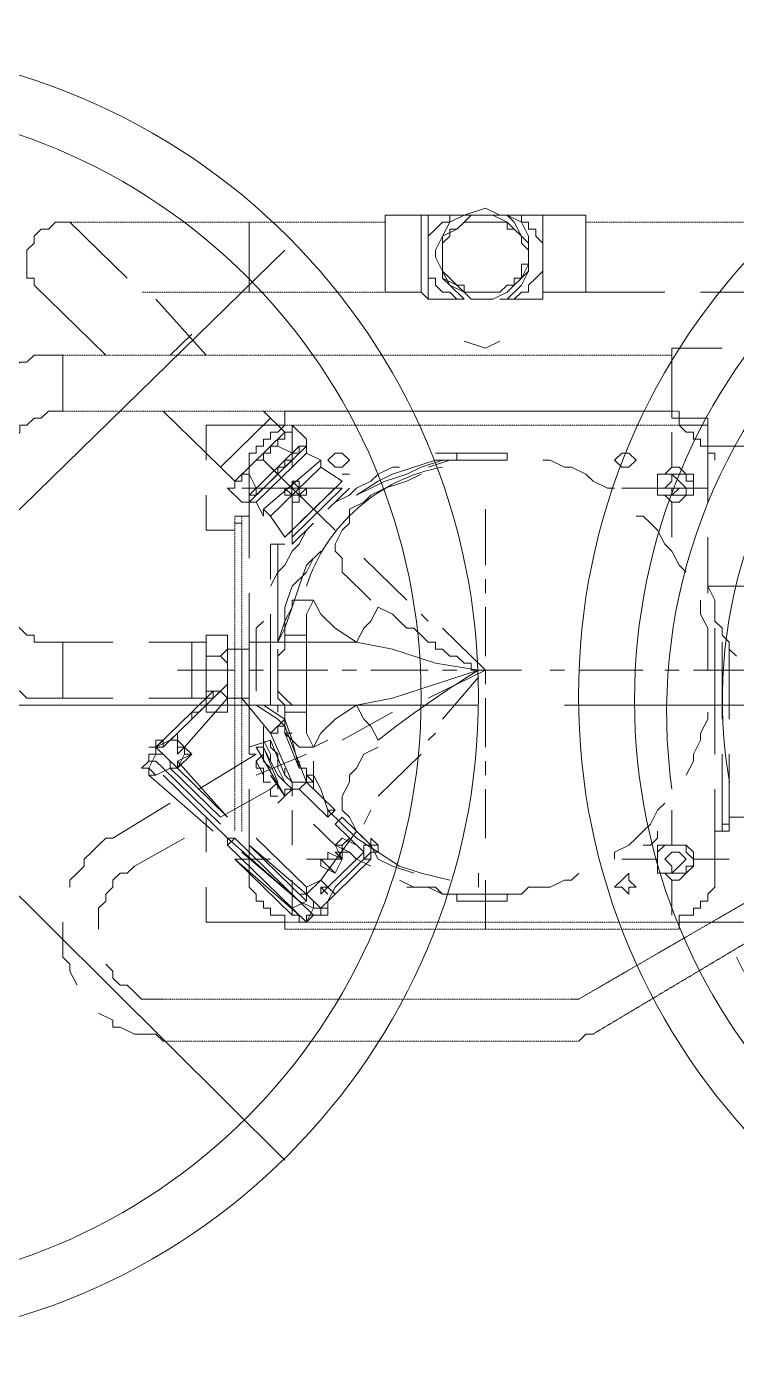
# Model space of a CAD drawing. Header units: metres. Extents: x 841183 to 1048542, y 259326 to 317714.
# Drawn here: x 1010820 to 1011312, y 308515 to 309434 of the extents above; entities that cross this region are included whole.
import ezdxf

# ---------------------------------------------------------------- set-up
doc = ezdxf.new("R2010")
doc.units = ezdxf.units.M
doc.linetypes.add('PDF_IMPORT', pattern=[1, 0.8, -0.2])
doc.layers.add('A-REFLECT DOWN', color=252, linetype='Continuous', transparency=0.6)
doc.layers.add('PDF2_Geometry', color=7, linetype='Continuous')

# ---------------------------------------------------------------- blocks, each defined once
blk = doc.blocks.new('A$C46a051ea')
at = {"layer": 'PDF2_Geometry', "lineweight": 5}
for points in [[(3697.75, 791.15), (3697.75, 786.29), (3697.75, 762.02), (3697.75, 737.76)], [(3697.76, 791.13), (3722.61, 791.13), (3727.58, 791.13), (3727.58, 762.01)], [(3722.62, 791.13), (3722.62, 762.01)], [(3727.57, 791.13), (3752.42, 791.13), (3747.45, 791.13), (3752.42, 791.13), (3767.33, 795.98)], [(3732.57, 766.86), (3737.54, 776.57), (3742.51, 786.28), (3752.45, 791.13)], [(3742.48, 786.29), (3742.48, 791.14), (3747.45, 791.14)], [(3767.35, 796), (3777.29, 791.14)], [(3782.26, 791.13), (3777.29, 791.13), (3807.11, 791.13)], [(3797.16, 766.86), (3797.16, 776.57), (3792.19, 786.27), (3782.25, 791.13), (3787.22, 791.13), (3792.19, 791.13), (3792.19, 786.27), (3797.16, 786.27), (3797.16, 781.42), (3802.13, 781.42), (3802.13, 776.57), (3807.1, 771.71), (3807.1, 766.86), (3807.1, 762.01)], [(3807.09, 791.13), (3836.91, 791.13)], [(3836.92, 762.02), (3836.92, 786.29), (3836.92, 791.15)], [(3479.08, 786.29), (3474.11, 786.29), (3469.14, 786.29), (3464.17, 781.43), (3459.2, 781.43), (3454.23, 776.58), (3454.23, 771.73), (3449.26, 766.87), (3449.26, 762.02), (3449.26, 757.17), (3449.26, 752.31), (3449.26, 747.46), (3454.23, 747.46), (3454.23, 742.6), (3459.2, 737.75)], [(3518.85, 747.44), (3479.09, 786.27)], [(3603.32, 737.73), (3603.32, 786.27)], [(3697.75, 786.29), (3697.75, 762.02)], [(3742.49, 786.29), (3737.52, 786.29), (3732.55, 781.44), (3727.58, 776.58), (3727.58, 771.73), (3727.58, 766.88), (3727.58, 762.02), (3727.58, 757.17), (3727.58, 752.32), (3727.58, 747.46), (3732.55, 747.46), (3732.55, 742.61), (3737.52, 737.76), (3742.49, 737.76)], [(3836.92, 786.29), (3836.92, 762.02), (3836.92, 737.76)], [(3742.48, 776.58), (3737.51, 771.72), (3737.51, 762.01)], [(3344.87, 490.22), (3628.17, 766.87)], [(3752.45, 732.9), (3742.51, 742.61), (3737.54, 752.32), (3732.57, 762.02), (3732.57, 766.88)], [(3797.18, 757.17), (3797.18, 762.02), (3797.18, 766.88)], [(3797.18, 766.86), (3797.18, 762.01)], [(3697.76, 737.75), (3722.61, 737.75), (3727.58, 732.89), (3727.58, 762.01)], [(3722.62, 737.73), (3722.62, 762)], [(3742.48, 747.44), (3737.51, 752.3), (3737.51, 762)], [(3807.1, 762.01), (3807.1, 757.16), (3807.1, 752.31), (3802.13, 747.45), (3797.16, 742.6), (3797.16, 737.75), (3792.19, 737.75), (3787.22, 732.89), (3782.25, 732.89), (3792.19, 742.6), (3797.16, 752.31), (3797.16, 762.01)], [(3807.09, 732.89), (3807.09, 762.01)], [(3807.09, 762), (3807.09, 737.73), (3807.09, 732.88)], [(3503.92, 694.08), (3454.22, 742.62)], [(3742.48, 737.73), (3747.45, 732.88)], [(3807.09, 737.73), (3836.91, 737.73)], [(3891.59, 737.73), (3836.91, 737.73)], [(3971.12, 737.73), (3916.45, 737.73)], [(3573.52, 694.08), (3538.73, 732.91)], [(3752.42, 732.89), (3727.57, 732.89)], [(3807.11, 732.89), (3777.29, 732.89), (3782.26, 732.89)], [(3548.65, 694.08), (3563.56, 708.64)], [(3752.42, 703.76), (3767.33, 698.91)], [(3767.35, 698.92), (3777.29, 703.77)], [(3931.36, 698.92), (3896.56, 698.92)], [(3896.57, 650.4), (3896.57, 698.93)], [(3474.09, 655.25), (3474.09, 694.08), (3469.12, 694.08), (3459.18, 694.08), (3454.21, 694.08), (3449.24, 689.23), (3444.27, 689.23), (3439.3, 684.37), (3434.33, 684.37), (3429.36, 679.52), (3424.39, 679.52)], [(3474.09, 655.24), (3469.12, 655.24), (3464.15, 655.24), (3459.18, 650.39), (3454.21, 650.39), (3449.24, 645.53), (3444.27, 645.53), (3444.27, 640.68), (3439.3, 635.82), (3434.33, 630.97), (3434.33, 626.12), (3434.33, 621.26), (3434.33, 616.41)], [(3543.7, 655.25), (3593.4, 606.72), (3628.19, 640.69)], [(3603.34, 606.7), (3603.34, 611.55), (3603.34, 616.41), (3603.34, 621.26), (3603.34, 626.11), (3608.31, 626.11), (3608.31, 630.97), (3613.28, 630.97), (3613.28, 635.82), (3618.25, 635.82), (3618.25, 640.67), (3623.22, 640.67), (3628.19, 645.53), (3628.19, 655.24), (3628.19, 645.53)], [(3628.19, 640.69), (3613.28, 655.25)], [(3628.19, 655.24), (3628.19, 645.53)], [(3901.53, 655.24), (3901.53, 645.53)], [(3573.52, 621.26), (3573.52, 645.53), (3628.19, 645.53)], [(3583.46, 616.4), (3618.25, 650.37)], [(3603.32, 606.72), (3603.32, 611.57), (3603.32, 616.42), (3603.32, 621.28), (3603.32, 626.13), (3608.29, 626.13), (3608.29, 630.98), (3613.26, 630.98), (3613.26, 635.84), (3618.23, 635.84), (3618.23, 640.69), (3623.2, 640.69), (3628.17, 645.54)], [(3633.14, 645.53), (3633.14, 640.67), (3628.17, 640.67), (3628.17, 635.82), (3623.2, 635.82), (3623.2, 630.97)], [(3643.09, 635.82), (3633.14, 645.52)], [(3921.41, 650.4), (3896.56, 650.4)], [(3921.41, 645.53), (3901.53, 645.53)], [(3926.4, 621.27), (3926.4, 626.12), (3921.43, 626.12), (3921.43, 630.97), (3916.46, 630.97), (3916.46, 635.83), (3911.49, 635.83), (3911.49, 640.68), (3906.52, 640.68), (3901.55, 645.53)], [(3921.41, 630.98), (3921.41, 650.39)], [(3921.41, 630.98), (3966.14, 630.98), (3966.14, 650.39)], [(3633.14, 626.11), (3638.11, 626.11), (3638.11, 630.96), (3643.08, 630.96), (3643.08, 635.81)], [(3896.57, 616.4), (3896.57, 640.66)], [(3603.32, 597), (3638.11, 630.98)], [(3643.09, 626.11), (3608.3, 592.14), (3603.33, 592.14), (3608.3, 592.14), (3613.27, 582.43)], [(3623.2, 630.98), (3618.23, 630.98), (3618.23, 626.12), (3613.26, 626.12), (3613.26, 621.27)], [(3623.2, 630.96), (3633.14, 626.11), (3633.14, 621.25), (3628.17, 621.25), (3628.17, 616.4), (3623.2, 616.4), (3623.2, 611.55)], [(3643.09, 626.11), (3653.03, 621.25)], [(3782.25, 626.11), (3772.31, 626.11), (3767.34, 626.11), (3757.4, 626.11), (3747.46, 626.11), (3737.52, 626.11), (3732.55, 626.11)], [(3747.46, 626.11), (3782.25, 626.11), (3782.25, 621.25)], [(3747.47, 626.11), (3747.47, 621.25)], [(3921.41, 592.14), (3921.41, 630.96)], [(3613.26, 621.27), (3608.29, 621.27), (3603.32, 616.41), (3603.32, 611.56)], [(3618.23, 582.44), (3613.26, 587.3), (3653.02, 621.27)], [(3623.2, 611.56), (3613.26, 621.26)], [(3628.18, 567.86), (3618.24, 582.42), (3653.03, 616.4)], [(3653.03, 582.42), (3618.24, 616.4)], [(3653.03, 621.27), (3653.03, 616.41)], [(3653.03, 616.4), (3667.94, 606.69)], [(3707.7, 616.4), (3702.73, 616.4), (3692.79, 611.54), (3687.82, 606.69), (3677.88, 601.84), (3672.91, 596.98), (3662.96, 592.13)], [(3742.48, 621.27), (3727.57, 616.41)], [(3782.25, 621.27), (3747.46, 621.27)], [(3856.8, 601.84), (3851.83, 601.84), (3841.89, 606.7), (3836.92, 611.55), (3826.98, 616.41), (3822.01, 616.41), (3812.07, 621.26), (3807.1, 621.26)], [(3906.51, 611.56), (3901.54, 616.41), (3896.57, 616.41), (3891.6, 611.56)], [(3588.41, 601.85), (3593.38, 601.85), (3593.38, 606.7), (3598.35, 606.7), (3598.35, 611.56), (3603.32, 611.56), (3608.29, 601.85)], [(3722.62, 611.56), (3712.68, 606.7), (3697.77, 601.85), (3687.83, 597), (3682.86, 592.14), (3672.92, 587.29), (3672.92, 577.58), (3667.95, 572.73), (3662.98, 563.02), (3662.98, 558.17), (3667.95, 553.31), (3667.95, 543.61), (3672.92, 538.75), (3682.86, 529.05), (3687.83, 524.19)], [(3667.93, 611.56), (3672.9, 611.56)], [(3891.59, 611.56), (3886.62, 611.56), (3886.62, 606.7), (3886.62, 601.85), (3886.62, 597), (3891.59, 597)], [(3886.63, 597), (3886.63, 601.85), (3886.63, 606.7), (3886.63, 611.56), (3906.51, 611.56)], [(3588.42, 601.84), (3598.36, 592.14), (3603.33, 592.14), (3603.33, 596.99), (3608.3, 596.99), (3608.3, 601.84)], [(3633.14, 567.87), (3667.93, 601.84), (3598.34, 601.84), (3667.93, 601.84)], [(3603.32, 553.32), (3603.32, 606.71)], [(3608.3, 596.99), (3608.3, 601.84), (3613.27, 601.84)], [(3662.96, 601.86), (3667.93, 606.72), (3628.17, 567.89)], [(3667.93, 601.85), (3633.14, 567.87), (3633.14, 592.14), (3633.14, 567.87), (3633.14, 563.02)], [(3633.14, 572.71), (3662.96, 601.83)], [(3653.03, 582.42), (3662.97, 572.71), (3633.15, 601.83)], [(3638.13, 601.84), (3643.1, 601.84), (3643.1, 596.99), (3638.13, 596.99)], [(3658.01, 587.3), (3672.92, 601.86)], [(3662.97, 601.84), (3667.94, 601.84)], [(3921.41, 601.84), (3861.77, 601.84)], [(3573.52, 597), (3573.52, 572.74)], [(3886.63, 597), (3906.51, 597)], [(3891.59, 597), (3896.56, 592.15), (3901.53, 592.15), (3906.5, 597)], [(3896.57, 567.87), (3896.57, 592.14)], [(3593.4, 582.42), (3603.34, 582.42)], [(3613.26, 582.42), (3613.26, 587.28)], [(3767.35, 548.45), (3767.35, 587.28)], [(3906.51, 543.61), (3901.54, 548.47), (3896.57, 558.17), (3891.6, 563.03), (3886.63, 572.73), (3881.66, 577.59), (3876.69, 582.44), (3871.72, 582.44)], [(3573.52, 572.71), (3593.4, 572.71)], [(3618.25, 533.9), (3623.22, 543.61), (3628.19, 548.46), (3633.16, 558.17), (3638.13, 563.02), (3643.1, 572.73), (3648.07, 577.58), (3633.16, 563.02)], [(3628.19, 567.87), (3633.16, 572.73)], [(3633.14, 567.87), (3633.14, 572.73)], [(3618.23, 563.03), (3623.2, 563.03), (3623.2, 495.08)], [(3618.24, 538.74), (3618.24, 563.01)], [(3628.19, 563.03), (3618.25, 563.03)], [(3921.41, 529.06), (3921.41, 567.89)], [(3961.18, 567.88), (3961.18, 533.9), (3921.42, 533.9)], [(3653.03, 558.16), (3643.09, 548.46), (3638.12, 533.9), (3633.15, 519.34), (3628.18, 509.63), (3623.21, 495.07)], [(3648.07, 553.32), (3643.1, 543.62), (3633.16, 533.91), (3628.19, 519.35), (3628.19, 504.79), (3623.22, 495.08)], [(3712.68, 524.19), (3682.86, 553.31)], [(3394.59, 533.9), (3434.35, 533.9), (3434.35, 529.05), (3434.35, 524.19), (3434.35, 519.34), (3434.35, 514.49), (3439.32, 514.49), (3439.32, 509.63), (3444.29, 504.78), (3449.26, 499.93), (3454.23, 499.93), (3454.23, 495.07), (3459.2, 495.07), (3464.17, 495.07), (3469.14, 495.07), (3474.11, 495.07)], [(3767.35, 529.06), (3767.35, 538.77)], [(3921.41, 533.9), (3926.38, 524.19), (3926.38, 519.34), (3926.38, 514.49), (3926.38, 509.63), (3931.35, 504.78), (3931.35, 499.93), (3936.32, 495.07), (3936.32, 490.22), (3941.29, 485.37)], [(3603.32, 475.67), (3603.32, 529.06)], [(3633.16, 519.34), (3633.16, 524.19), (3638.13, 524.19), (3643.1, 524.19), (3648.07, 524.19), (3653.04, 514.48), (3662.98, 504.78), (3677.89, 495.07)], [(3648.07, 524.19), (3643.1, 514.48), (3643.1, 509.63), (3643.1, 499.92)], [(3921.41, 475.67), (3921.41, 480.52), (3921.41, 490.23), (3921.41, 499.94), (3921.41, 504.79), (3916.44, 514.5), (3916.44, 519.35), (3916.44, 524.2)], [(3633.14, 519.35), (3628.17, 504.79), (3628.17, 495.08)], [(3767.35, 485.38), (3767.35, 519.35)], [(3613.26, 509.64), (3608.29, 504.79), (3608.29, 499.93), (3608.29, 490.23), (3608.29, 480.52), (3608.29, 475.67), (3608.29, 465.96), (3608.29, 461.1)], [(3618.24, 490.22), (3618.24, 514.49)], [(3727.58, 509.64), (3722.61, 514.49)], [(3583.46, 499.93), (3573.52, 499.93)], [(3573.52, 499.93), (3573.52, 495.08), (3573.52, 490.22), (3573.52, 485.37)], [(3583.46, 499.94), (3588.43, 499.94), (3588.43, 495.08), (3588.43, 490.23), (3583.46, 485.38), (3588.43, 480.52), (3588.43, 475.67)], [(3628.19, 499.91), (3628.19, 495.06), (3618.25, 495.06)], [(3623.2, 495.06), (3628.17, 495.06), (3628.17, 499.91), (3633.14, 499.91), (3638.11, 499.91), (3643.08, 499.91)], [(3643.09, 499.93), (3643.09, 446.54)], [(3767.35, 475.67), (3737.53, 504.79)], [(3926.4, 475.67), (3926.4, 504.79)], [(3474.09, 456.25), (3474.09, 495.08)], [(3508.91, 495.06), (3474.12, 495.06)], [(3573.52, 495.06), (3533.76, 495.06)], [(3588.42, 456.25), (3588.42, 490.22), (3588.42, 456.25), (3588.42, 490.22), (3588.42, 456.25), (3558.6, 422.27)], [(3563.58, 456.25), (3563.58, 495.08)], [(3573.52, 451.38), (3573.52, 495.06)], [(3588.42, 495.06), (3588.42, 451.38)], [(3588.42, 451.38), (3588.42, 495.06)], [(3598.36, 490.22), (3598.36, 456.24), (3598.36, 490.22), (3588.42, 490.22)], [(3603.32, 490.22), (3598.35, 490.22)], [(3603.32, 495.06), (3603.32, 451.38), (3608.29, 451.38)], [(3618.24, 495.06), (3603.33, 495.06)], [(3623.2, 485.35), (3628.17, 490.21), (3628.17, 495.06), (3633.14, 495.06), (3638.11, 495.06), (3643.09, 495.06), (3677.88, 495.06)], [(3623.2, 490.22), (3623.2, 456.24)], [(3931.36, 441.7), (3931.36, 495.09)], [(3936.34, 490.22), (3936.34, 441.68)], [(3573.52, 485.38), (3573.52, 480.52), (3573.52, 475.67)], [(3583.46, 485.38), (3573.52, 485.38)], [(3424.41, 470.8), (3429.38, 465.94), (3434.35, 465.94), (3439.32, 461.09), (3444.29, 461.09), (3449.26, 456.24), (3454.23, 456.24), (3459.2, 456.24), (3469.14, 456.24), (3474.11, 456.24)], [(3593.4, 475.67), (3553.64, 475.67)], [(3573.52, 475.67), (3573.52, 470.81), (3573.52, 465.96), (3573.52, 461.11)], [(3588.42, 475.67), (3578.48, 475.67)], [(3613.26, 475.67), (3603.32, 475.67)], [(3603.32, 417.41), (3603.32, 475.65)], [(3658.01, 475.67), (3623.22, 475.67)], [(3677.87, 475.67), (3667.93, 475.67)], [(3727.58, 475.67), (3687.82, 475.67)], [(3727.58, 456.25), (3767.34, 475.66)], [(3762.36, 470.8), (3737.51, 441.68)], [(3747.47, 475.67), (3737.53, 475.67)], [(3792.19, 475.67), (3757.4, 475.67)], [(3767.35, 465.96), (3767.35, 475.66)], [(3822.02, 475.67), (3812.08, 475.67)], [(3876.69, 475.67), (3831.96, 475.67)], [(3901.53, 475.67), (3891.59, 475.67)], [(3951.24, 475.67), (3911.48, 475.67)], [(3926.4, 417.41), (3926.4, 475.65)], [(3548.66, 427.13), (3553.63, 431.98), (3553.63, 427.13), (3553.63, 431.98), (3588.42, 465.96)], [(3578.49, 461.1), (3563.58, 446.54), (3568.55, 446.54), (3573.52, 451.39)], [(3578.47, 461.1), (3578.47, 456.25), (3573.5, 451.39)], [(3583.46, 461.1), (3588.43, 456.24), (3588.43, 451.39), (3588.43, 446.54), (3583.46, 446.54), (3573.52, 446.54)], [(3583.46, 461.09), (3573.52, 461.09), (3573.52, 456.23), (3573.52, 451.38), (3573.52, 446.53)], [(3578.49, 461.09), (3583.46, 461.09), (3588.43, 465.94), (3583.46, 461.09), (3578.49, 456.23)], [(3588.42, 461.09), (3588.42, 465.94)], [(3623.2, 461.08), (3628.17, 456.23), (3633.14, 451.38), (3638.11, 451.38), (3643.09, 451.38), (3677.88, 451.38)], [(3359.8, 451.38), (3762.38, 451.38)], [(3508.91, 456.25), (3474.12, 456.25)], [(3578.49, 456.25), (3573.52, 456.25), (3533.76, 456.25)], [(3573.52, 456.23), (3573.52, 451.38), (3543.7, 422.26)], [(3598.36, 456.25), (3588.42, 456.25)], [(3603.32, 456.25), (3598.35, 456.25)], [(3628.18, 441.69), (3618.24, 431.98), (3598.36, 456.25)], [(3623.2, 441.7), (3608.29, 451.4)], [(3608.3, 451.38), (3613.27, 451.38)], [(3618.24, 456.23), (3618.24, 451.38), (3613.27, 451.38)], [(3628.19, 451.4), (3628.19, 441.7), (3628.19, 436.84), (3628.19, 441.7), (3613.28, 451.4)], [(3618.25, 451.38), (3628.19, 451.38), (3628.19, 441.67), (3633.16, 427.11)], [(3623.2, 456.25), (3628.17, 451.39), (3628.17, 446.54), (3633.14, 446.54), (3638.11, 446.54), (3643.08, 446.54)], [(3623.2, 446.54), (3623.2, 451.39)], [(3712.68, 451.38), (3722.62, 451.38)], [(3767.35, 422.28), (3767.35, 456.25)], [(3822.02, 451.38), (4224.6, 451.38)], [(3563.58, 441.7), (3563.58, 446.55)], [(3628.19, 441.68), (3628.19, 436.83), (3623.22, 441.68)], [(3658.01, 427.13), (3648.07, 422.28), (3643.1, 431.98), (3643.1, 436.84), (3643.1, 446.54)], [(3667.93, 427.12), (3702.72, 446.53)], [(3906.51, 402.85), (3911.48, 412.56), (3911.48, 417.41), (3916.45, 427.12), (3916.45, 431.97), (3921.42, 441.68), (3921.42, 446.54)], [(3613.26, 436.83), (3613.26, 431.97), (3613.26, 427.12), (3618.23, 417.41), (3618.23, 412.56), (3623.2, 402.85), (3628.17, 398), (3633.14, 393.14)], [(3618.24, 431.98), (3623.21, 431.98), (3623.21, 436.84), (3628.18, 436.84)], [(3643.09, 407.72), (3643.09, 398.01), (3628.17, 436.84)], [(3628.19, 431.98), (3633.16, 431.98), (3628.19, 431.98), (3633.16, 431.98), (3628.19, 431.98), (3633.16, 431.98), (3628.19, 431.98), (3633.16, 431.98), (3628.19, 431.98), (3633.16, 431.98), (3628.19, 431.98), (3628.19, 436.84)], [(3533.73, 422.28), (3538.7, 422.28), (3543.67, 422.28), (3538.7, 422.28), (3538.7, 417.42), (3538.7, 422.28), (3538.7, 427.13), (3538.7, 422.28), (3553.61, 407.71)], [(3543.69, 422.26), (3543.69, 427.12), (3538.72, 422.26)], [(3543.69, 422.28), (3543.69, 427.13)], [(3548.65, 427.12), (3553.62, 431.97)], [(3548.65, 427.12), (3553.62, 431.97)], [(3548.65, 427.12), (3553.62, 427.12)], [(3558.6, 422.28), (3553.63, 422.28), (3553.63, 427.13), (3553.63, 422.28)], [(3553.63, 427.12), (3558.6, 422.26)], [(3603.32, 422.28), (3603.32, 417.42), (3603.32, 422.28), (3618.23, 427.13)], [(3613.26, 427.13), (3613.26, 422.28), (3608.29, 422.28)], [(3643.08, 398.01), (3638.11, 398.01), (3633.14, 398.01), (3618.23, 431.99)], [(3618.24, 422.26), (3618.24, 427.12), (3628.18, 402.85)], [(3643.1, 407.72), (3638.13, 407.72), (3643.1, 407.72), (3638.13, 407.72), (3643.1, 407.72), (3638.13, 407.72), (3643.1, 407.72), (3638.13, 407.72), (3643.1, 407.72), (3638.13, 407.72), (3628.19, 431.99)], [(3732.57, 431.98), (3727.6, 427.13)], [(3344.87, 417.41), (3628.17, 135.9)], [(3533.73, 417.41), (3538.7, 417.41), (3533.73, 407.7)], [(3533.75, 422.28), (3538.72, 422.28), (3538.72, 417.42)], [(3533.75, 417.42), (3533.75, 412.56), (3538.72, 412.56)], [(3538.7, 422.28), (3543.67, 422.28), (3538.7, 422.28), (3543.67, 422.28), (3538.7, 422.28), (3538.7, 417.42)], [(3543.69, 417.41), (3538.72, 417.41)], [(3563.56, 417.43), (3553.62, 407.72), (3548.65, 407.72), (3583.44, 373.75)], [(3548.66, 407.72), (3553.63, 407.72), (3558.6, 417.43)], [(3558.59, 422.28), (3563.56, 417.42), (3558.59, 422.28), (3553.62, 417.42)], [(3558.6, 422.26), (3553.63, 417.41), (3553.63, 422.26), (3553.63, 417.41), (3553.63, 422.26), (3553.63, 417.41)], [(3558.61, 422.26), (3563.58, 417.41), (3553.64, 412.55), (3553.64, 407.7)], [(3558.59, 422.26), (3558.59, 417.41), (3563.56, 417.41), (3558.59, 417.41)], [(3568.54, 393.14), (3608.3, 417.41), (3603.33, 417.41)], [(3608.3, 422.28), (3628.18, 388.3)], [(3613.27, 402.86), (3608.3, 412.56), (3613.27, 417.42)], [(3608.3, 402.85), (3643.09, 417.41)], [(3623.2, 393.16), (3623.2, 398.01), (3613.26, 422.28)], [(3613.26, 422.27), (3613.26, 412.56), (3618.23, 407.71)], [(3613.26, 417.41), (3613.26, 422.26)], [(3618.24, 412.56), (3613.27, 422.27)], [(3623.2, 412.55), (3623.2, 417.41), (3618.23, 422.26)], [(3692.8, 422.28), (3682.86, 417.42), (3677.89, 407.71), (3672.92, 402.86), (3672.92, 398.01), (3667.95, 388.3), (3667.95, 383.45), (3667.95, 378.59), (3672.92, 373.74), (3677.89, 364.03), (3682.86, 359.18), (3687.83, 354.33), (3692.8, 344.62), (3702.74, 339.77), (3717.65, 334.91)], [(3722.62, 417.41), (3692.8, 388.28)], [(3931.36, 364.04), (3931.36, 417.43)], [(3936.34, 417.41), (3936.34, 364.02)], [(3533.75, 402.85), (3538.72, 402.85), (3533.75, 402.85), (3533.75, 407.71), (3528.78, 407.71), (3533.75, 412.56)], [(3538.7, 402.85), (3533.73, 407.71)], [(3548.65, 412.58), (3548.65, 407.72), (3548.65, 412.58), (3548.65, 407.72), (3538.71, 402.87)], [(3583.46, 368.88), (3543.7, 407.71)], [(3548.65, 412.56), (3548.65, 407.71)], [(3553.63, 412.55), (3588.42, 373.72), (3553.63, 407.7)], [(3608.29, 407.72), (3613.26, 407.72), (3613.26, 402.87)], [(3608.3, 407.72), (3608.3, 412.58)], [(3623.2, 407.72), (3623.2, 412.58)], [(3628.19, 398.01), (3623.22, 407.72)], [(3628.19, 407.72), (3628.19, 402.87)], [(3742.48, 330.04), (3722.6, 334.89), (3707.69, 339.75), (3692.78, 349.45), (3677.87, 359.16), (3667.93, 368.87), (3657.99, 378.58), (3653.02, 393.14), (3648.05, 402.84), (3648.05, 412.55)], [(3767.35, 402.85), (3767.35, 412.56)], [(3588.42, 359.17), (3543.69, 402.85)], [(3583.45, 373.73), (3618.24, 393.14), (3618.24, 388.29), (3618.24, 393.14), (3623.21, 398)], [(3613.26, 402.87), (3613.26, 398.01), (3618.23, 398.01)], [(3618.25, 402.86), (3628.19, 388.3), (3633.16, 393.16)], [(3628.19, 402.85), (3633.16, 398)], [(3633.14, 398.01), (3633.14, 393.16)], [(3643.1, 398), (3638.13, 393.14), (3633.16, 393.14), (3633.16, 398)], [(3648.06, 398.01), (3643.09, 398.01), (3648.06, 398.01), (3643.09, 398.01), (3648.06, 398.01), (3643.09, 398.01), (3648.06, 398.01), (3643.09, 398.01), (3648.06, 398.01), (3643.09, 398.01), (3643.09, 402.87)], [(3643.09, 398), (3643.09, 402.85), (3648.06, 402.85)], [(3662.97, 378.59), (3643.09, 398.01)], [(3643.1, 402.87), (3648.07, 398.01), (3643.1, 398.01), (3648.07, 398.01), (3643.1, 398.01), (3648.07, 398.01), (3648.07, 393.16)], [(3648.07, 402.85), (3648.07, 398)], [(3648.07, 393.14), (3648.07, 398)], [(3603.32, 339.75), (3603.32, 393.14)], [(3623.2, 388.3), (3618.23, 388.3)], [(3623.2, 383.43), (3628.17, 388.29)], [(3628.19, 388.3), (3628.19, 393.16)], [(3628.19, 393.14), (3633.16, 393.14)], [(3633.14, 388.3), (3633.14, 393.16)], [(3658.01, 378.58), (3658.01, 373.72), (3638.13, 393.14)], [(3767.35, 359.17), (3767.35, 393.15)], [(3926.4, 339.75), (3926.4, 393.14)], [(3548.65, 383.43), (3508.89, 359.17)], [(3633.14, 354.33), (3633.14, 378.6)], [(3658.01, 378.59), (3662.98, 378.59)], [(3687.81, 378.59), (3682.84, 368.89)], [(3856.8, 344.62), (3856.8, 349.47), (3866.74, 354.33), (3871.71, 359.18), (3876.68, 364.03), (3881.65, 368.89), (3886.62, 378.6), (3891.59, 383.45)], [(3896.57, 354.33), (3896.57, 378.6)], [(3573.52, 349.46), (3573.52, 373.73)], [(3648.07, 368.88), (3653.04, 364.03), (3658.01, 359.17), (3662.98, 354.32), (3672.92, 349.47), (3677.89, 344.61), (3687.83, 339.76)], [(3662.97, 368.88), (3682.85, 349.46), (3682.85, 354.31)], [(3687.81, 354.33), (3667.93, 373.74)], [(3931.36, 368.88), (3936.33, 368.88)], [(3976.08, 373.72), (3936.32, 373.72)], [(3508.91, 359.17), (3503.94, 359.17), (3498.97, 354.32), (3494, 349.47), (3489.03, 344.61), (3489.03, 339.76), (3484.06, 334.9), (3479.09, 330.05), (3479.09, 325.2)], [(3558.59, 359.17), (3523.8, 339.76)], [(3593.39, 359.18), (3588.42, 354.33), (3588.42, 359.18)], [(3588.43, 359.17), (3638.13, 315.49), (3648.07, 305.78)], [(3593.4, 359.17), (3588.43, 359.17)], [(3598.37, 349.46), (3638.13, 315.49), (3593.4, 359.17)], [(3643.09, 325.2), (3608.29, 359.17)], [(3677.87, 364.04), (3653.02, 330.07)], [(3667.94, 354.33), (3662.97, 354.33), (3667.94, 359.18)], [(3667.93, 359.17), (3677.87, 354.32)], [(3682.85, 359.17), (3687.82, 354.32)], [(3687.81, 354.33), (3687.81, 359.18)], [(3687.81, 354.33), (3687.81, 359.18)], [(3687.81, 354.33), (3687.81, 359.18)], [(3687.81, 359.17), (3692.78, 354.32)], [(3876.69, 354.33), (3881.66, 354.33), (3886.63, 359.18), (3886.63, 364.04)], [(3926.4, 364.04), (3936.34, 364.04)], [(3588.41, 354.33), (3633.14, 310.65), (3643.08, 300.94)], [(3603.32, 354.33), (3643.08, 315.5)], [(3653.03, 330.06), (3643.09, 325.21), (3643.09, 320.36), (3603.32, 354.33)], [(3667.93, 349.47), (3667.93, 344.62), (3643.08, 344.62)], [(3662.98, 320.34), (3658.01, 325.2), (3662.98, 320.34), (3658.01, 325.2), (3653.04, 320.34), (3658.01, 325.2), (3662.98, 320.34), (3658.01, 325.2), (3682.86, 349.47)], [(3658.01, 344.62), (3658.01, 349.47)], [(3658.01, 349.46), (3667.95, 344.61)], [(3687.81, 349.47), (3687.81, 344.62), (3687.81, 349.47), (3687.81, 354.33), (3687.81, 349.47), (3687.81, 344.62), (3662.96, 320.35)], [(3667.93, 344.62), (3662.96, 354.33)], [(3667.93, 349.46), (3662.96, 349.46)], [(3662.97, 325.2), (3687.82, 349.47)], [(3667.94, 344.61), (3662.97, 349.46), (3667.94, 349.46)], [(3672.91, 349.46), (3667.94, 349.46)], [(3682.85, 354.33), (3687.82, 354.33)], [(3687.81, 354.33), (3692.78, 354.33)], [(3687.81, 349.46), (3692.78, 349.46), (3692.78, 354.31)], [(3692.8, 354.33), (3692.8, 349.48), (3687.83, 349.48)], [(3891.59, 354.33), (3886.62, 349.48), (3886.62, 344.62), (3886.62, 339.77), (3886.62, 334.92), (3891.59, 334.92)], [(3886.63, 334.92), (3886.63, 339.77), (3886.63, 344.62), (3886.63, 349.48), (3886.63, 354.33), (3906.51, 354.33)], [(3906.51, 354.33), (3901.54, 354.33), (3896.57, 354.33), (3891.6, 354.33)], [(3593.38, 344.61), (3633.14, 305.78), (3633.14, 330.05)], [(3618.24, 344.62), (3593.39, 344.62)], [(3593.4, 344.61), (3638.13, 305.78), (3633.16, 305.78)], [(3653.03, 344.62), (3662.97, 334.91)], [(3653.03, 344.6), (3653.03, 339.75), (3662.97, 334.9)], [(3667.94, 344.62), (3662.97, 334.91), (3658, 339.76)], [(3886.63, 344.62), (3861.78, 344.62)], [(3936.34, 344.62), (3911.49, 344.62)], [(3523.81, 339.75), (3518.84, 334.9), (3513.87, 334.9), (3508.9, 330.04), (3508.9, 325.19), (3503.93, 320.34), (3503.93, 315.48), (3498.96, 310.63), (3498.96, 300.92), (3498.96, 296.07)], [(3603.34, 339.77), (3603.34, 334.91), (3603.34, 330.06), (3603.34, 325.21), (3608.31, 320.35), (3608.31, 315.5), (3613.28, 315.5), (3613.28, 310.64), (3618.25, 310.64), (3618.25, 305.79), (3623.22, 305.79), (3628.19, 305.79), (3628.19, 300.94), (3628.19, 296.08)], [(3762.36, 325.2), (3762.36, 334.91)], [(3782.25, 320.36), (3792.19, 320.36), (3797.16, 325.21), (3807.1, 325.21), (3812.07, 325.21), (3822.01, 330.06), (3826.98, 330.06), (3831.95, 334.92)], [(3886.63, 334.91), (3906.51, 334.91)], [(3891.59, 334.91), (3896.56, 330.06), (3901.53, 330.06), (3906.5, 334.91)], [(3926.38, 339.77), (3926.38, 334.91), (3926.38, 330.06), (3926.38, 325.21), (3921.41, 320.35), (3921.41, 315.5), (3916.44, 315.5), (3916.44, 310.64), (3911.47, 310.64), (3911.47, 305.79), (3906.5, 305.79), (3901.53, 305.79), (3901.53, 300.94), (3901.53, 296.08)], [(3573.52, 325.21), (3573.52, 300.94), (3628.19, 300.94)], [(3643.09, 320.33), (3653.03, 330.04), (3643.09, 320.33), (3638.12, 320.33)], [(3653.03, 320.36), (3653.03, 325.21)], [(3658, 320.34), (3653.03, 325.2), (3653.03, 320.34)], [(3658.01, 315.49), (3662.98, 325.2)], [(3707.7, 330.04), (3717.64, 325.19), (3722.61, 325.19), (3732.55, 325.19), (3737.52, 320.33), (3747.46, 320.33), (3757.4, 320.33)], [(3712.68, 325.2), (3727.59, 325.2), (3737.53, 320.34)], [(3767.35, 296.07), (3767.35, 330.04)], [(3896.57, 305.78), (3896.57, 330.05)], [(3643.09, 320.34), (3643.09, 315.49), (3643.09, 320.34), (3643.09, 315.49), (3633.14, 310.64)], [(3638.13, 320.36), (3643.1, 320.36)], [(3638.13, 315.49), (3648.07, 310.64)], [(3643.09, 320.35), (3653.03, 310.65), (3658, 310.65)], [(3653.03, 310.65), (3662.97, 320.36), (3653.03, 310.65), (3648.06, 310.65)], [(3648.07, 310.65), (3648.07, 315.5)], [(3658.01, 310.65), (3658.01, 315.5), (3658.01, 310.65), (3658.01, 305.79)], [(3747.46, 320.36), (3782.25, 320.36), (3782.25, 315.5)], [(3782.25, 315.49), (3747.46, 315.49)], [(3747.47, 320.36), (3747.47, 315.5)], [(3643.09, 305.79), (3643.09, 300.94), (3638.11, 300.94), (3638.11, 305.79)], [(3643.09, 300.94), (3648.06, 305.79)], [(3653.04, 310.65), (3648.07, 310.65), (3643.1, 300.94)], [(3648.07, 305.78), (3643.1, 300.92)], [(3653.03, 310.65), (3648.06, 310.65)], [(3648.06, 310.63), (3653.03, 310.63), (3653.03, 305.78), (3648.06, 305.78)], [(3653.03, 305.78), (3653.03, 310.63)], [(3658.01, 305.78), (3658.01, 310.63), (3653.04, 310.63), (3653.04, 305.78), (3658.01, 305.78), (3653.04, 305.78)], [(3474.09, 300.94), (3474.09, 296.08), (3474.09, 291.23), (3474.09, 286.38), (3474.09, 281.52), (3474.09, 276.67), (3479.06, 271.82), (3479.06, 266.96), (3484.03, 257.26)], [(3946.25, 300.94), (3901.52, 300.94)], [(3976.07, 281.53), (3971.1, 281.53), (3971.1, 276.67), (3966.13, 276.67), (3961.16, 276.67), (3961.16, 271.82), (3956.19, 271.82), (3956.19, 266.97), (3951.22, 266.97), (3946.25, 266.97), (3941.28, 276.67)], [(3503.92, 271.81), (3508.89, 266.95), (3508.89, 262.1), (3513.86, 257.25), (3518.83, 257.25), (3523.8, 252.39), (3528.77, 247.54), (3533.74, 247.54), (3538.71, 247.54), (3543.68, 247.54)], [(3826.97, 247.54), (3831.94, 247.54)], [(3498.97, 237.83), (3508.91, 232.98), (3508.91, 228.13), (3513.88, 228.13), (3523.82, 223.27), (3528.79, 223.27), (3533.76, 223.27), (3538.73, 223.27), (3543.7, 218.42)], [(3831.96, 218.41), (3836.93, 223.27), (3841.9, 223.27)]]:
    blk.add_lwpolyline(points, dxfattribs=at)
for points in [[(3767.34, 791.15), (3757.4, 791.15), (3752.43, 786.29), (3747.46, 781.44), (3737.52, 776.58), (3737.52, 771.73), (3737.52, 762.02), (3737.52, 771.73), (3737.52, 776.58), (3742.49, 786.29), (3752.43, 791.15), (3757.4, 791.15)], [(3797.17, 762.01), (3797.17, 771.71), (3792.2, 776.57), (3787.23, 781.42), (3782.26, 786.27), (3772.32, 791.13), (3767.35, 791.13), (3772.32, 791.13), (3782.26, 791.13), (3787.23, 786.27), (3792.2, 776.57), (3797.17, 771.71)], [(3807.09, 762.01), (3807.09, 791.13)], [(3797.16, 762.02), (3797.16, 757.17), (3792.19, 757.17), (3792.19, 752.32), (3792.19, 747.46), (3787.22, 747.46), (3787.22, 742.61), (3782.25, 742.61), (3777.28, 737.76), (3772.31, 737.76), (3767.34, 737.76), (3762.37, 737.76), (3757.4, 737.76), (3752.43, 737.76), (3752.43, 742.61), (3747.46, 742.61), (3742.49, 747.46), (3737.52, 752.32), (3737.52, 757.17), (3737.52, 762.02), (3737.52, 766.88), (3737.52, 771.73), (3742.49, 776.58), (3742.49, 781.44), (3747.46, 781.44), (3752.43, 786.29), (3757.4, 786.29), (3762.37, 786.29), (3767.34, 786.29), (3772.31, 786.29), (3777.28, 786.29), (3782.25, 786.29), (3782.25, 781.44), (3787.22, 781.44), (3792.19, 776.58), (3792.19, 771.73), (3797.16, 766.88)], [(3767.34, 732.9), (3757.4, 732.9), (3752.43, 737.76), (3747.46, 742.61), (3737.52, 747.46), (3737.52, 757.17), (3737.52, 762.02), (3737.52, 752.32), (3737.52, 747.46), (3742.49, 742.61), (3752.43, 737.76), (3757.4, 732.9)], [(3797.17, 762.01), (3797.17, 752.31), (3792.2, 747.45), (3787.23, 742.6), (3782.26, 737.75), (3772.32, 732.89), (3767.35, 732.89), (3772.32, 732.89), (3782.26, 737.75), (3787.23, 742.6), (3792.2, 747.45), (3797.17, 757.16)], [(3747.45, 732.89), (3752.42, 732.89)], [(3633.14, 640.66), (3633.14, 616.4)], [(3643.08, 630.96), (3603.32, 592.14)], [(3608.29, 592.13), (3643.09, 626.11)], [(3608.29, 592.13), (3643.09, 626.11)], [(3638.12, 626.13), (3608.3, 597)], [(3643.09, 630.96), (3643.09, 626.11)], [(3662.97, 616.4), (3667.94, 616.4), (3672.91, 621.25), (3667.94, 626.1), (3662.97, 626.1), (3658, 621.25)], [(3866.74, 616.4), (3871.71, 621.25), (3866.74, 626.1), (3861.77, 626.1), (3856.8, 621.25), (3861.77, 616.4)], [(3677.88, 597), (3687.82, 601.85), (3697.76, 606.71), (3712.67, 611.56), (3722.62, 616.41), (3737.53, 621.27), (3747.47, 621.27), (3732.56, 621.27), (3717.64, 616.41), (3702.73, 611.56), (3692.79, 606.71)], [(3896.57, 597), (3901.54, 601.86), (3906.51, 601.86), (3901.54, 606.71), (3896.57, 611.57), (3896.57, 606.71), (3891.6, 601.86), (3896.57, 601.86)], [(3906.51, 611.57), (3911.48, 611.57), (3911.48, 606.71), (3911.48, 601.86), (3911.48, 597), (3906.51, 597), (3906.51, 601.86), (3911.48, 601.86), (3911.48, 606.71), (3906.51, 606.71)], [(3633.14, 597), (3638.11, 597), (3643.08, 601.86), (3638.11, 601.86), (3633.14, 606.71), (3633.14, 601.86), (3628.17, 601.86)], [(3633.14, 597), (3638.11, 597), (3643.08, 601.86), (3638.11, 601.86), (3633.14, 606.71), (3633.14, 601.86), (3628.17, 601.86)], [(3633.14, 597), (3638.11, 597), (3643.08, 601.86), (3638.11, 601.86), (3633.14, 606.71), (3633.14, 601.86), (3628.17, 601.86)], [(3633.14, 597), (3638.11, 597), (3643.08, 601.86), (3638.11, 601.86), (3633.14, 606.71), (3633.14, 601.86), (3628.17, 601.86)], [(3633.14, 601.86), (3628.17, 601.86), (3628.17, 597), (3633.14, 597), (3628.17, 597), (3628.17, 601.86)], [(3633.1, 597.05), (3638.07, 597.05), (3638.07, 601.9), (3633.1, 601.9)], [(3633.1, 597.05), (3638.07, 597.05), (3638.07, 601.9), (3633.1, 601.9)], [(3638.11, 601.84), (3638.11, 606.7), (3633.14, 606.7), (3633.14, 601.84), (3633.14, 606.7), (3638.11, 606.7)], [(3633.16, 597), (3633.16, 592.15), (3638.13, 592.15), (3638.13, 597), (3638.13, 592.15), (3633.16, 592.15)], [(3593.38, 582.42), (3603.32, 582.42)], [(3593.39, 577.58), (3598.36, 577.58)], [(3588.42, 495.06), (3588.42, 451.38)], [(3588.42, 456.24), (3588.42, 490.22)], [(3618.24, 495.06), (3618.24, 451.38)], [(3583.44, 461.09), (3578.47, 461.09)], [(3628.17, 441.67), (3613.26, 451.38)], [(3628.17, 441.67), (3613.26, 451.38)], [(3563.56, 446.54), (3538.7, 422.28)], [(3628.19, 431.97), (3628.19, 436.83)], [(3548.64, 427.13), (3538.7, 422.28)], [(3538.72, 427.12), (3543.69, 427.12)], [(3553.62, 427.12), (3548.65, 427.12)], [(3553.62, 427.12), (3548.65, 427.12)], [(3558.6, 422.26), (3553.63, 422.26), (3553.63, 427.12), (3553.63, 422.26)], [(3633.16, 427.13), (3628.19, 431.98)], [(3533.75, 417.42), (3533.75, 412.56)], [(3543.67, 417.41), (3538.7, 417.41)], [(3538.72, 422.28), (3543.69, 422.28)], [(3548.66, 412.55), (3543.69, 417.41)], [(3533.73, 412.56), (3538.7, 412.56)], [(3538.72, 412.58), (3543.69, 407.72)], [(3553.63, 407.7), (3588.42, 373.72)], [(3643.09, 398.02), (3643.09, 407.72)], [(3533.74, 402.87), (3578.47, 364.04)], [(3543.69, 402.85), (3588.42, 359.17)], [(3662.98, 378.58), (3658.01, 373.72)], [(3662.96, 368.87), (3667.93, 373.72)], [(3662.96, 368.87), (3667.93, 373.72)], [(3667.93, 349.48), (3667.93, 354.33), (3672.9, 359.18), (3667.93, 354.33)], [(3687.81, 359.18), (3687.81, 354.33)], [(3687.81, 359.18), (3687.81, 354.33)], [(3603.32, 354.33), (3643.09, 320.36)], [(3682.85, 344.61), (3682.85, 349.46)], [(3896.57, 334.91), (3901.54, 339.76), (3906.51, 344.62), (3901.54, 349.47), (3896.57, 349.47), (3891.6, 344.62), (3896.57, 339.76)], [(3906.51, 354.32), (3911.48, 349.47), (3911.48, 344.62), (3911.48, 339.76), (3906.51, 334.91), (3906.51, 339.76), (3911.48, 339.76), (3911.48, 344.62), (3906.51, 349.47)], [(3687.82, 344.62), (3682.85, 344.62)], [(3866.74, 320.36), (3866.74, 325.21), (3871.71, 325.21), (3866.74, 330.06), (3866.74, 334.92), (3861.77, 330.06), (3856.8, 325.21), (3861.77, 325.21)], [(3653.03, 325.21), (3653.03, 320.36)], [(3658, 325.2), (3653.03, 325.2)], [(3658, 325.2), (3653.03, 325.2)], [(3653.04, 330.05), (3658.01, 325.2)], [(3653.03, 310.65), (3643.09, 320.36)], [(3643.1, 305.78), (3648.07, 305.78)], [(3658.01, 305.79), (3658.01, 310.65)]]:
    blk.add_lwpolyline(points, close=True, dxfattribs=at)
at = {"layer": 'PDF2_Geometry', "linetype": 'PDF_IMPORT', "lineweight": 5, "ltscale": 0.028577}
for points in [[(3697.75, 786.29), (3479.06, 786.29)], [(3831.96, 218.41), (3543.67, 218.41)]]:
    blk.add_lwpolyline(points, dxfattribs=at)
at = {"layer": 'PDF2_Geometry', "linetype": 'PDF_IMPORT', "lineweight": 5, "ltscale": 0.023814}
for points in [[(3991.01, 786.29), (3836.94, 786.29)], [(3528.76, 737.73), (3697.76, 737.73)], [(3474.09, 694.08), (3896.56, 694.08)], [(3901.53, 655.24), (3628.17, 655.24)], [(3901.53, 645.53), (3628.17, 645.53)], [(3901.53, 300.94), (3628.17, 300.94)], [(3901.53, 296.07), (3628.17, 296.07)]]:
    blk.add_lwpolyline(points, dxfattribs=at)
at = {"layer": 'PDF2_Geometry', "linetype": 'PDF_IMPORT', "lineweight": 5, "ltscale": 0.026196}
for points in [[(3464.15, 655.24), (3896.56, 655.24)], [(3826.97, 247.54), (3543.69, 247.54)]]:
    blk.add_lwpolyline(points, dxfattribs=at)
at = {"layer": 'PDF2_Geometry', "linetype": 'PDF_IMPORT', "lineweight": 5}
for points in [[(3747.47, 621.27), (3762.36, 621.27)], [(3588.42, 495.06), (3588.42, 451.38)], [(3841.89, 223.27), (4110.29, 383.43), (4110.29, 427.12)]]:
    blk.add_lwpolyline(points, dxfattribs=at)
at = {"layer": 'PDF2_Geometry', "linetype": 'PDF_IMPORT', "lineweight": 5, "ltscale": 0.030233}
for points in [[(3593.4, 582.42), (3593.4, 364.02)], [(3598.36, 364.04), (3598.36, 582.43)]]:
    blk.add_lwpolyline(points, dxfattribs=at)
at = {"layer": 'PDF2_Geometry', "lineweight": 5}
blk.add_lwpolyline([(3677.87, 451.4), (3702.72, 456.25), (3732.54, 465.96), (3762.38, 475.67), (3757.41, 475.67), (3757.41, 480.52), (3752.44, 480.52), (3747.47, 485.38), (3742.5, 485.38), (3737.53, 490.23), (3732.56, 490.23), (3732.56, 495.08), (3727.59, 495.08), (3722.62, 499.94), (3717.65, 504.79), (3712.68, 504.79), (3707.71, 509.64), (3702.74, 514.5), (3692.78, 519.33), (3687.81, 509.62), (3682.84, 504.77), (3677.87, 495.06), (3702.72, 490.21), (3732.54, 480.5), (3762.36, 475.67, 0.027531), (3692.78, 427.11), (3687.81, 436.82), (3682.84, 441.67), (3677.87, 451.38), (3662.96, 441.67), (3653.02, 431.96), (3648.05, 422.26), (3643.08, 422.26), (3638.11, 422.26), (3633.14, 427.12), (3638.13, 407.71), (3638.13, 412.56)], format="xyb", dxfattribs=at)
at = {"layer": 'PDF2_Geometry', "linetype": 'PDF_IMPORT', "lineweight": 5, "ltscale": 0.02232}
blk.add_lwpolyline([(4100.35, 402.85), (3831.97, 247.54)], dxfattribs=at)
at = {"layer": 'PDF2_Geometry', "lineweight": 5}
for centre, radius in [((3312.49, 457.75), 449.92), ((4281.68, 457.75), 449.92), ((3310.63, 456.97), 412.03), ((4281.2, 454.54), 410.6)]:
    blk.add_circle(centre, radius, dxfattribs=at)
for centre, radius, start, end in [((4276.77, 446.26), 383.9, 80.68528, 187.9553), ((4269.12, 454.96), 337.61, 78.9288, 189.71178), ((3759.28, 496.2), 122.15, 100.26069, 162.03037)]:
    blk.add_arc(centre, radius, start, end, dxfattribs=at)
blk = doc.blocks.new('A$C73141abc')
blk.add_blockref('A$C46a051ea', (-2778.28, -1271.63))
blk = doc.blocks.new('A$C10b3fa2f')
at = {"layer": 'A-REFLECT DOWN'}
h = blk.add_hatch(dxfattribs=at)
h.set_pattern_fill('AR-HBONE', color=256, scale=75, style=0)
h.set_pattern_definition([(45, (-872853.3, -501345.44), (0, 424.26407), [900, -300]), (135, (-872641.16, -501133.3), (3e-14, 424.26407), [900, -300])])
h.paths.add_polyline_path([(-40951.93, -7637.12), (-40445.08, -7637.12), (-40278.23, -7926.12), (-40445.08, -8215.11), (-40951.93, -8215.11), (-41118.78, -7926.12)])
edge = h.paths.add_edge_path()
edge.add_line((-40250.58, -6912.74), (-42275.58, -6912.74))
edge.add_line((-42275.58, -6912.74), (-42275.58, -105.8))
edge.add_line((-42275.58, -105.8), (-42275.58, 38.86))
edge.add_line((-42275.58, 38.86), (-43125.01, 38.86))
edge.add_line((-43125.01, 38.86), (-43125.01, -30517.08))
edge.add_line((-43125.01, -30517.08), (-43000.01, -30517.08))
edge.add_line((-43000.01, -30517.08), (-43000.01, -32386.12))
edge.add_line((-43000.01, -32386.12), (-6450.02, -32386.12))
edge.add_arc((-6450.02, -25886.12), 6500, 270, 360)
edge.add_line((49.98, -25886.12), (49.98, -22117.49))
edge.add_line((49.98, -22117.49), (-3025.43, -22117.49))
edge.add_line((-3025.43, -22117.49), (-3025.43, -31367.49))
edge.add_line((-3025.43, -31367.49), (-37875.58, -31367.27))
edge.add_line((-37875.58, -31367.27), (-37875.58, -22117.49))
edge.add_line((-37875.58, -22117.49), (-40250.58, -22117.49))
edge.add_line((-40250.58, -22117.49), (-40250.58, -6912.74))

msp = doc.modelspace()

# ---------------------------------------------------------------- block references
at = {"color": 2}
msp.add_blockref('A$C10b3fa2f', (1038100.45, 311684.01, -215.99), dxfattribs=at)

# ---------------------------------------------------------------- next in the draw order: block references
msp.add_blockref('A$C73141abc', (1010148.78, 309783.85, -104.57))

doc.saveas('drawing.dxf')
